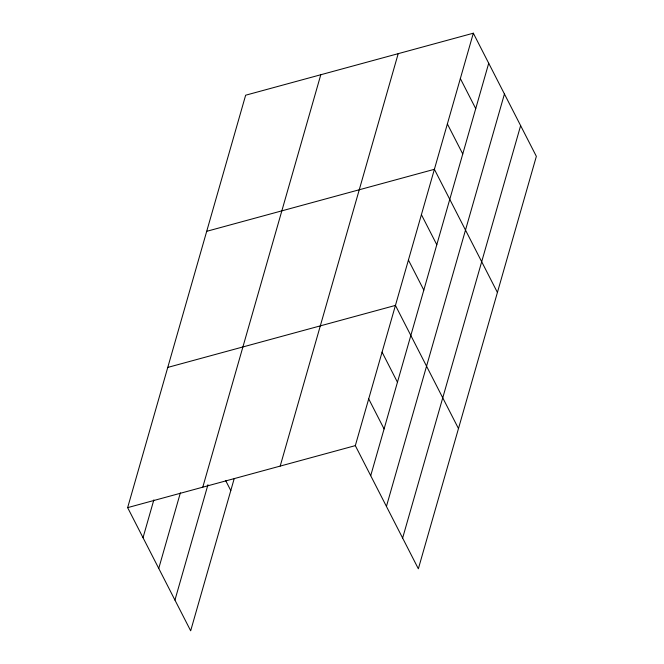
<?xml version="1.0" encoding="UTF-8"?>
<svg xmlns="http://www.w3.org/2000/svg" width="664" height="664" viewBox="0 0 664 664"><rect width="100%" height="100%" fill="white"/><g stroke="black" fill="none" stroke-linecap="round" stroke-linejoin="round"><path stroke-width="1" d="M234.176 478.736L190.668 630.8L127.646 507.636L245.647 95.209L473.332 33.2L536.354 156.364L418.353 568.791L355.323 445.627L473.332 33.2M143.026 537.699L153.84 499.909M158.746 568.425L180.376 492.837M202.777 487.177L320.787 74.75M174.947 600.073L207.957 484.712M280.191 466.095L398.201 53.668M370.711 475.69L488.712 63.263M386.431 506.408L504.441 93.981M402.625 538.064L520.634 125.637M206.712 231.313L434.389 169.303L497.419 292.459M167.768 367.416L395.445 305.407L458.475 428.562M127.646 507.636L355.323 445.627M460.351 78.568L475.731 108.63M447.37 123.936L462.758 153.99M421.408 214.671L436.796 244.726M408.426 260.039L423.815 290.093M382.074 352.144L397.454 382.207M368.703 398.89L384.082 428.944M225.702 480.636L230.79 490.571"/></g></svg>
